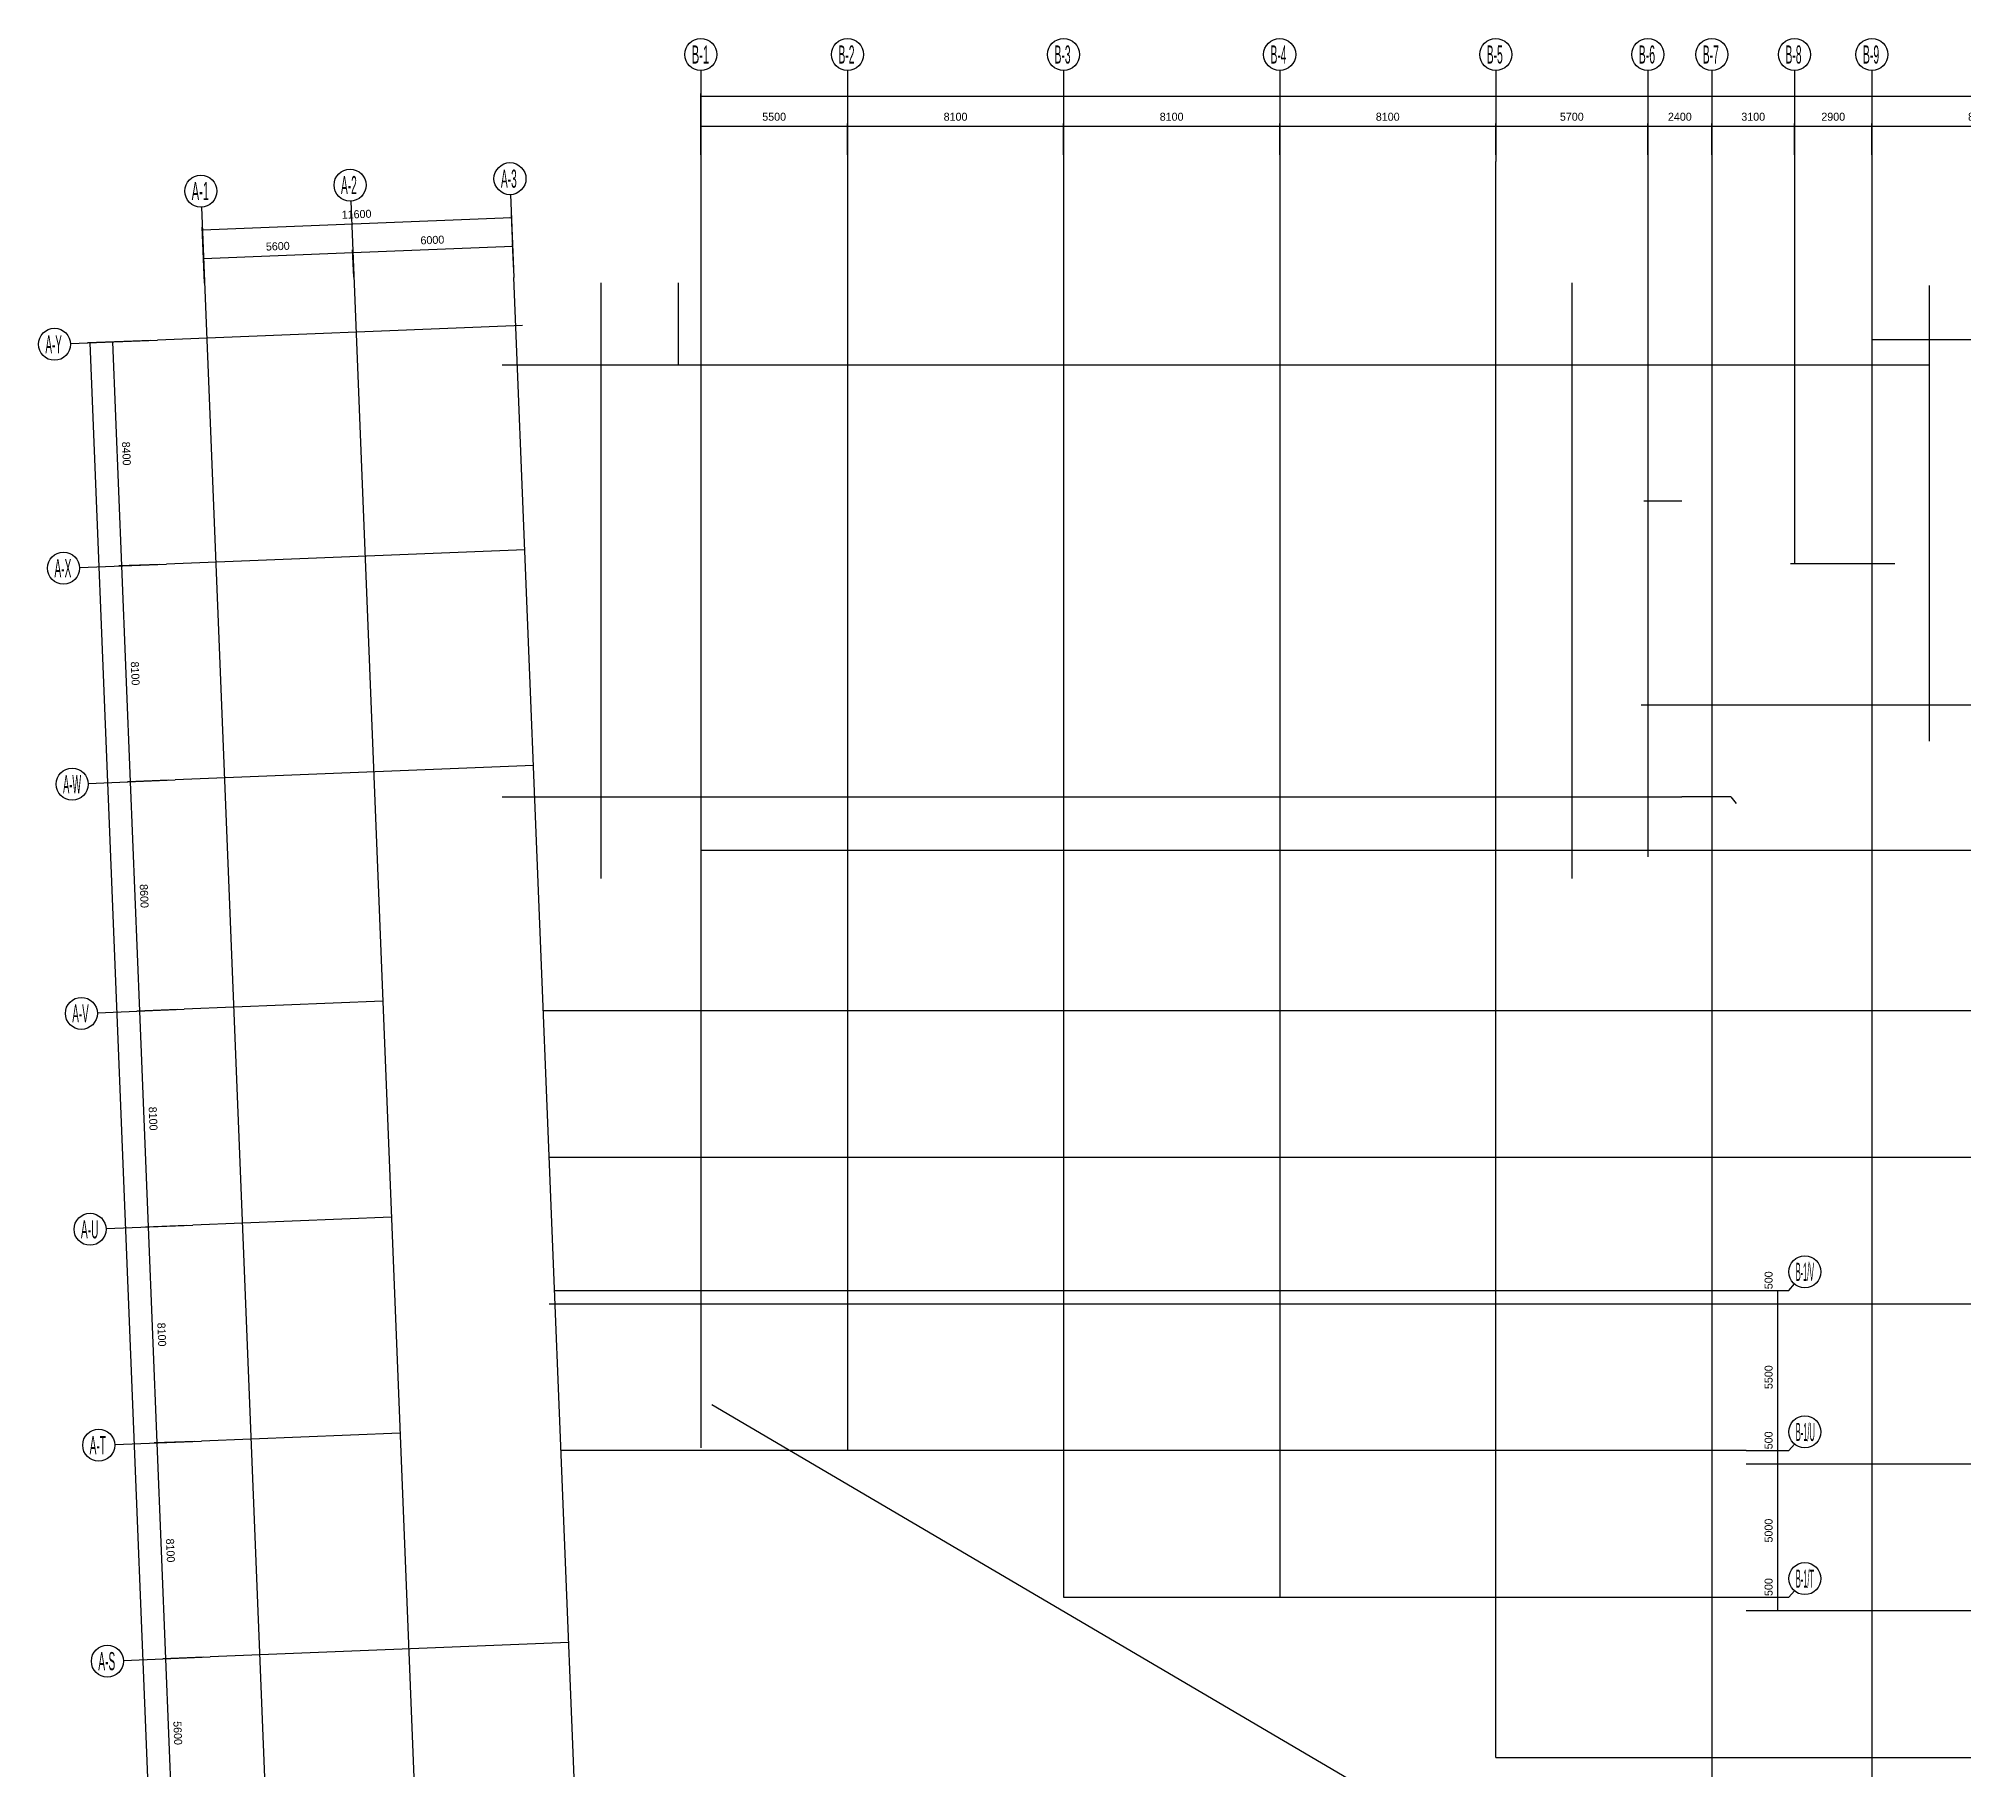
# Model space of a CAD drawing. Extents: x 25452 to 377797, y -68211 to 223293.
# Drawn here: x 25452 to 97611, y 158408 to 223293 of the extents above; entities that cross this region are included whole.
import ezdxf

# ---------------------------------------------------------------- set-up
doc = ezdxf.new("R2010")
doc.units = 0
doc.header["$LTSCALE"] = 100
doc.layers.add('dote', color=253, linetype='Continuous')
doc.layers.add('Z-AXIS', color=3, linetype='Continuous')
doc.styles.add('汉字', font='汉字')
doc.dimstyles.get("Standard").update_dxf_attribs({"dimtxt": 300, "dimasz": 100, "dimexe": 100, "dimexo": 250, "dimgap": 100, "dimtad": 0, "dimtoh": 1, "dimdec": 0, "dimzin": 0, "dimdsep": 46, "dimcen": 0.09, "dimclre": 7, "dimclrt": 7, "dimadec": 3, "dimazin": 0, "dimtfac": 1, "dimtdec": 4, "dimtofl": 0, "dimtmove": 0, "dimatfit": 3, "dimfxl": 1, "dimtolj": 1, "dimtzin": 0, "dimarcsym": 0})

# ---------------------------------------------------------------- blocks, each defined once
blk = doc.blocks.new('*D139')
at = {"layer": 'Z-AXIS', "color": 7, "linetype": 'ByBlock', "lineweight": -2}
for p, q in [((29661, 211976), (28128, 211914)), ((29998, 203582), (28465, 203521))]:
    blk.add_line(p, q, dxfattribs=at)
at = {"layer": 'Z-AXIS', "color": 0, "linetype": 'ByBlock', "lineweight": -2}
blk.add_line((28228, 211918), (28565, 203525), dxfattribs=at)
for points in [[(28228, 211918), (28249, 211819), (28215, 211817)], [(28565, 203525), (28544, 203624), (28577, 203625)]]:
    blk.add_solid(points, dxfattribs=at)
at = {"layer": 'Z-AXIS', "color": 7, "linetype": 'Continuous', "lineweight": -2, "insert": (28746, 207735), "char_height": 300, "width": 785, "attachment_point": 5, "rotation": 272.29877, "style": '汉字'}
blk.add_mtext('8400', dxfattribs=at)
blk = doc.blocks.new('*D185')
at = {"layer": 'Z-AXIS', "color": 7, "linetype": 'ByBlock', "lineweight": -2}
for p, q in [((29998, 203582), (28465, 203521)), ((30323, 195489), (28790, 195427))]:
    blk.add_line(p, q, dxfattribs=at)
at = {"layer": 'Z-AXIS', "color": 0, "linetype": 'ByBlock', "lineweight": -2}
blk.add_line((28565, 203525), (28890, 195431), dxfattribs=at)
for points in [[(28565, 203525), (28586, 203426), (28552, 203424)], [(28890, 195431), (28869, 195531), (28902, 195532)]]:
    blk.add_solid(points, dxfattribs=at)
at = {"layer": 'Z-AXIS', "color": 7, "linetype": 'Continuous', "lineweight": -2, "insert": (29077, 199492), "char_height": 300, "width": 775, "attachment_point": 5, "rotation": 272.29877, "style": '汉字'}
blk.add_mtext('8100', dxfattribs=at)
blk = doc.blocks.new('*D36')
at = {"layer": 'Z-AXIS', "color": 7, "linetype": 'ByBlock', "lineweight": -2}
for p, q in [((30323, 195489), (28790, 195427)), ((30668, 186896), (29135, 186834))]:
    blk.add_line(p, q, dxfattribs=at)
at = {"layer": 'Z-AXIS', "color": 0, "linetype": 'ByBlock', "lineweight": -2}
blk.add_line((28890, 195431), (29235, 186838), dxfattribs=at)
for points in [[(28890, 195431), (28910, 195332), (28877, 195331)], [(29235, 186838), (29214, 186937), (29247, 186939)]]:
    blk.add_solid(points, dxfattribs=at)
at = {"layer": 'Z-AXIS', "color": 7, "linetype": 'Continuous', "lineweight": -2, "insert": (29412, 191149), "char_height": 300, "width": 775, "attachment_point": 5, "rotation": 272.29877, "style": '汉字'}
blk.add_mtext('8600', dxfattribs=at)
blk = doc.blocks.new('*D183')
at = {"layer": 'Z-AXIS', "color": 7, "linetype": 'ByBlock', "lineweight": -2}
for p, q in [((30668, 186896), (29135, 186834)), ((30993, 178802), (29460, 178741))]:
    blk.add_line(p, q, dxfattribs=at)
at = {"layer": 'Z-AXIS', "color": 0, "linetype": 'ByBlock', "lineweight": -2}
blk.add_line((29235, 186838), (29560, 178745), dxfattribs=at)
for points in [[(29235, 186838), (29255, 186739), (29222, 186738)], [(29560, 178745), (29539, 178844), (29572, 178845)]]:
    blk.add_solid(points, dxfattribs=at)
at = {"layer": 'Z-AXIS', "color": 7, "linetype": 'Continuous', "lineweight": -2, "insert": (29747, 182806), "char_height": 300, "width": 775, "attachment_point": 5, "rotation": 272.29877, "style": '汉字'}
blk.add_mtext('8100', dxfattribs=at)
blk = doc.blocks.new('*D34')
at = {"layer": 'Z-AXIS', "color": 7, "linetype": 'ByBlock', "lineweight": -2}
for p, q in [((30993, 178802), (29460, 178741)), ((31318, 170709), (29785, 170647))]:
    blk.add_line(p, q, dxfattribs=at)
at = {"layer": 'Z-AXIS', "color": 0, "linetype": 'ByBlock', "lineweight": -2}
blk.add_line((29560, 178745), (29884, 170651), dxfattribs=at)
for points in [[(29560, 178745), (29580, 178646), (29547, 178644)], [(29884, 170651), (29864, 170751), (29897, 170752)]]:
    blk.add_solid(points, dxfattribs=at)
at = {"layer": 'Z-AXIS', "color": 7, "linetype": 'Continuous', "lineweight": -2, "insert": (30072, 174712), "char_height": 300, "width": 775, "attachment_point": 5, "rotation": 272.29877, "style": '汉字'}
blk.add_mtext('8100', dxfattribs=at)
blk = doc.blocks.new('*D76')
at = {"layer": 'Z-AXIS', "color": 7, "linetype": 'ByBlock', "lineweight": -2}
for p, q in [((31318, 170709), (29785, 170647)), ((31643, 162615), (30109, 162554))]:
    blk.add_line(p, q, dxfattribs=at)
at = {"layer": 'Z-AXIS', "color": 0, "linetype": 'ByBlock', "lineweight": -2}
blk.add_line((29884, 170651), (30209, 162558), dxfattribs=at)
for points in [[(29884, 170651), (29905, 170552), (29872, 170551)], [(30209, 162558), (30189, 162657), (30222, 162658)]]:
    blk.add_solid(points, dxfattribs=at)
at = {"layer": 'Z-AXIS', "color": 7, "linetype": 'Continuous', "lineweight": -2, "insert": (30397, 166619), "char_height": 300, "width": 775, "attachment_point": 5, "rotation": 272.29877, "style": '汉字'}
blk.add_mtext('8100', dxfattribs=at)
blk = doc.blocks.new('*D128')
at = {"layer": 'Z-AXIS', "color": 7, "linetype": 'ByBlock', "lineweight": -2}
for p, q in [((31643, 162615), (30109, 162554)), ((31867, 157020), (30334, 156958))]:
    blk.add_line(p, q, dxfattribs=at)
at = {"layer": 'Z-AXIS', "color": 0, "linetype": 'ByBlock', "lineweight": -2}
blk.add_line((30209, 162558), (30434, 156962), dxfattribs=at)
for points in [[(30209, 162558), (30230, 162459), (30197, 162457)], [(30434, 156962), (30413, 157062), (30447, 157063)]]:
    blk.add_solid(points, dxfattribs=at)
at = {"layer": 'Z-AXIS', "color": 7, "linetype": 'Continuous', "lineweight": -2, "insert": (30671, 159774), "char_height": 300, "width": 775, "attachment_point": 5, "rotation": 272.29877, "style": '汉字'}
blk.add_mtext('5600', dxfattribs=at)
blk = doc.blocks.new('_AXISO')
blk.add_circle((0, 0), 0.5)
blk = doc.blocks.new('*D191')
at = {"layer": 'Z-AXIS', "color": 7, "linetype": 'ByBlock', "lineweight": -2}
for p, q in [((29661, 211976), (27287, 211880)), ((36135, 50705), (33760, 50610))]:
    blk.add_line(p, q, dxfattribs=at)
at = {"layer": 'Z-AXIS', "color": 0, "linetype": 'ByBlock', "lineweight": -2}
blk.add_line((33860, 50614), (27387, 211884), dxfattribs=at)
for points in [[(27387, 211884), (27407, 211785), (27374, 211784)], [(33860, 50614), (33840, 50713), (33873, 50715)]]:
    blk.add_solid(points, dxfattribs=at)
at = {"layer": 'Z-AXIS', "color": 7, "linetype": 'Continuous', "lineweight": -2, "insert": (30973, 131263), "char_height": 300, "width": 1111.67, "attachment_point": 5, "rotation": 272.29877, "style": '汉字'}
blk.add_mtext('161400', dxfattribs=at)
blk = doc.blocks.new('*D82')
at = {"layer": 'Z-AXIS', "color": 7, "linetype": 'ByBlock', "lineweight": -2}
for p, q in [((31674, 214118), (31633, 215144)), ((37270, 214342), (37228, 215368))]:
    blk.add_line(p, q, dxfattribs=at)
at = {"layer": 'Z-AXIS', "color": 0, "linetype": 'ByBlock', "lineweight": -2}
blk.add_line((31637, 215044), (37233, 215268), dxfattribs=at)
for points in [[(31637, 215044), (31736, 215064), (31738, 215031)], [(37233, 215268), (37133, 215248), (37132, 215281)]]:
    blk.add_solid(points, dxfattribs=at)
at = {"layer": 'Z-AXIS', "color": 7, "linetype": 'Continuous', "lineweight": -2, "insert": (34421, 215506), "char_height": 300, "width": 775, "attachment_point": 5, "rotation": 2.29877, "style": '汉字'}
blk.add_mtext('5600', dxfattribs=at)
blk = doc.blocks.new('*D127')
at = {"layer": 'Z-AXIS', "color": 7, "linetype": 'ByBlock', "lineweight": -2}
for p, q in [((37270, 214342), (37228, 215368)), ((43265, 214583), (43224, 215609))]:
    blk.add_line(p, q, dxfattribs=at)
at = {"layer": 'Z-AXIS', "color": 0, "linetype": 'ByBlock', "lineweight": -2}
blk.add_line((37233, 215268), (43228, 215509), dxfattribs=at)
for points in [[(37233, 215268), (37332, 215289), (37333, 215256)], [(43228, 215509), (43128, 215488), (43127, 215522)]]:
    blk.add_solid(points, dxfattribs=at)
at = {"layer": 'Z-AXIS', "color": 7, "linetype": 'Continuous', "lineweight": -2, "insert": (40216, 215738), "char_height": 300, "width": 770, "attachment_point": 5, "rotation": 2.29877, "style": '汉字'}
blk.add_mtext('6000', dxfattribs=at)
blk = doc.blocks.new('*D182')
at = {"layer": 'Z-AXIS', "color": 0, "linetype": 'ByBlock', "lineweight": -2}
blk.add_line((31594, 216120), (43184, 216586), dxfattribs=at)
at = {"layer": 'Z-AXIS', "color": 7, "linetype": 'ByBlock', "lineweight": -2}
for p, q in [((43265, 214583), (43180, 216686)), ((31674, 214118), (31590, 216220))]:
    blk.add_line(p, q, dxfattribs=at)
at = {"layer": 'Z-AXIS', "color": 0, "linetype": 'ByBlock', "lineweight": -2}
for points in [[(43184, 216586), (43085, 216565), (43084, 216598)], [(31594, 216120), (31693, 216141), (31694, 216108)]]:
    blk.add_solid(points, dxfattribs=at)
at = {"layer": 'Z-AXIS', "color": 7, "linetype": 'Continuous', "lineweight": -2, "insert": (37375, 216703), "char_height": 300, "width": 893.33, "attachment_point": 5, "rotation": 2.29877, "style": '汉字'}
blk.add_mtext('11600', dxfattribs=at)
blk = doc.blocks.new('*D75')
at = {"layer": 'Z-AXIS', "color": 7, "linetype": 'ByBlock', "lineweight": -2}
for p, q in [((89713, 164863), (90757, 164863)), ((89713, 164363), (90757, 164363))]:
    blk.add_line(p, q, dxfattribs=at)
at = {"layer": 'Z-AXIS', "color": 0, "linetype": 'ByBlock', "lineweight": -2}
blk.add_line((90657, 164363), (90657, 164863), dxfattribs=at)
for points in [[(90657, 164863), (90673, 164763), (90640, 164763)], [(90657, 164363), (90640, 164463), (90673, 164463)]]:
    blk.add_solid(points, dxfattribs=at)
at = {"layer": 'Z-AXIS', "color": 7, "linetype": 'Continuous', "lineweight": -2, "insert": (90307, 165246), "char_height": 300, "width": 566.67, "attachment_point": 5, "rotation": 90, "style": '汉字'}
blk.add_mtext('500', dxfattribs=at)
blk = doc.blocks.new('*D122')
at = {"layer": 'Z-AXIS', "color": 7, "linetype": 'ByBlock', "lineweight": -2}
for p, q in [((89713, 170363), (90757, 170363)), ((89713, 169863), (90757, 169863))]:
    blk.add_line(p, q, dxfattribs=at)
at = {"layer": 'Z-AXIS', "color": 0, "linetype": 'ByBlock', "lineweight": -2}
blk.add_line((90657, 169863), (90657, 170363), dxfattribs=at)
for points in [[(90657, 170363), (90673, 170263), (90640, 170263)], [(90657, 169863), (90640, 169963), (90673, 169963)]]:
    blk.add_solid(points, dxfattribs=at)
at = {"layer": 'Z-AXIS', "color": 7, "linetype": 'Continuous', "lineweight": -2, "insert": (90307, 170746), "char_height": 300, "width": 566.67, "attachment_point": 5, "rotation": 90, "style": '汉字'}
blk.add_mtext('500', dxfattribs=at)
blk = doc.blocks.new('*D14')
at = {"layer": 'Z-AXIS', "color": 7, "linetype": 'ByBlock', "lineweight": -2}
for p, q in [((50278, 218938), (50278, 220109)), ((55778, 218938), (55778, 220109))]:
    blk.add_line(p, q, dxfattribs=at)
at = {"layer": 'Z-AXIS', "color": 0, "linetype": 'ByBlock', "lineweight": -2}
blk.add_line((50278, 220009), (55778, 220009), dxfattribs=at)
for points in [[(50278, 220009), (50378, 220026), (50378, 219993)], [(55778, 220009), (55678, 219993), (55678, 220026)]]:
    blk.add_solid(points, dxfattribs=at)
at = {"layer": 'Z-AXIS', "color": 7, "linetype": 'Continuous', "lineweight": -2, "insert": (53028, 220359), "char_height": 300, "width": 780, "attachment_point": 5, "style": '汉字'}
blk.add_mtext('5500', dxfattribs=at)
blk = doc.blocks.new('*D61')
at = {"layer": 'Z-AXIS', "color": 7, "linetype": 'ByBlock', "lineweight": -2}
for p, q in [((55778, 218938), (55778, 220109)), ((63878, 218938), (63878, 220109))]:
    blk.add_line(p, q, dxfattribs=at)
at = {"layer": 'Z-AXIS', "color": 0, "linetype": 'ByBlock', "lineweight": -2}
blk.add_line((55778, 220009), (63878, 220009), dxfattribs=at)
for points in [[(55778, 220009), (55878, 220026), (55878, 219993)], [(63878, 220009), (63778, 219993), (63778, 220026)]]:
    blk.add_solid(points, dxfattribs=at)
at = {"layer": 'Z-AXIS', "color": 7, "linetype": 'Continuous', "lineweight": -2, "insert": (59828, 220359), "char_height": 300, "width": 775, "attachment_point": 5, "style": '汉字'}
blk.add_mtext('8100', dxfattribs=at)
blk = doc.blocks.new('*D111')
at = {"layer": 'Z-AXIS', "color": 7, "linetype": 'ByBlock', "lineweight": -2}
for p, q in [((63878, 218938), (63878, 220109)), ((71978, 218938), (71978, 220109))]:
    blk.add_line(p, q, dxfattribs=at)
at = {"layer": 'Z-AXIS', "color": 0, "linetype": 'ByBlock', "lineweight": -2}
blk.add_line((63878, 220009), (71978, 220009), dxfattribs=at)
for points in [[(63878, 220009), (63978, 220026), (63978, 219993)], [(71978, 220009), (71878, 219993), (71878, 220026)]]:
    blk.add_solid(points, dxfattribs=at)
at = {"layer": 'Z-AXIS', "color": 7, "linetype": 'Continuous', "lineweight": -2, "insert": (67928, 220359), "char_height": 300, "width": 775, "attachment_point": 5, "style": '汉字'}
blk.add_mtext('8100', dxfattribs=at)
blk = doc.blocks.new('*D148')
at = {"layer": 'Z-AXIS', "color": 7, "linetype": 'ByBlock', "lineweight": -2}
for p, q in [((80078, 218938), (80078, 220109)), ((85778, 218938), (85778, 220109))]:
    blk.add_line(p, q, dxfattribs=at)
at = {"layer": 'Z-AXIS', "color": 0, "linetype": 'ByBlock', "lineweight": -2}
blk.add_line((80078, 220009), (85778, 220009), dxfattribs=at)
for points in [[(80078, 220009), (80178, 220026), (80178, 219993)], [(85778, 220009), (85678, 219993), (85678, 220026)]]:
    blk.add_solid(points, dxfattribs=at)
at = {"layer": 'Z-AXIS', "color": 7, "linetype": 'Continuous', "lineweight": -2, "insert": (82928, 220359), "char_height": 300, "width": 780, "attachment_point": 5, "style": '汉字'}
blk.add_mtext('5700', dxfattribs=at)
blk = doc.blocks.new('*D200')
at = {"layer": 'Z-AXIS', "color": 7, "linetype": 'ByBlock', "lineweight": -2}
for p, q in [((88178, 218938), (88178, 220109)), ((91278, 218938), (91278, 220109))]:
    blk.add_line(p, q, dxfattribs=at)
at = {"layer": 'Z-AXIS', "color": 0, "linetype": 'ByBlock', "lineweight": -2}
blk.add_line((88178, 220009), (91278, 220009), dxfattribs=at)
for points in [[(88178, 220009), (88278, 220026), (88278, 219993)], [(91278, 220009), (91178, 219993), (91178, 220026)]]:
    blk.add_solid(points, dxfattribs=at)
at = {"layer": 'Z-AXIS', "color": 7, "linetype": 'Continuous', "lineweight": -2, "insert": (89728, 220359), "char_height": 300, "width": 775, "attachment_point": 5, "style": '汉字'}
blk.add_mtext('3100', dxfattribs=at)
blk = doc.blocks.new('*D47')
at = {"layer": 'Z-AXIS', "color": 7, "linetype": 'ByBlock', "lineweight": -2}
for p, q in [((94178, 218938), (94178, 220109)), ((102278, 218938), (102278, 220109))]:
    blk.add_line(p, q, dxfattribs=at)
at = {"layer": 'Z-AXIS', "color": 0, "linetype": 'ByBlock', "lineweight": -2}
blk.add_line((94178, 220009), (102278, 220009), dxfattribs=at)
for points in [[(94178, 220009), (94278, 220026), (94278, 219993)], [(102278, 220009), (102178, 219993), (102178, 220026)]]:
    blk.add_solid(points, dxfattribs=at)
at = {"layer": 'Z-AXIS', "color": 7, "linetype": 'Continuous', "lineweight": -2, "insert": (98228, 220359), "char_height": 300, "width": 775, "attachment_point": 5, "style": '汉字'}
blk.add_mtext('8100', dxfattribs=at)
blk = doc.blocks.new('*D53')
at = {"layer": 'Z-AXIS', "color": 7, "linetype": 'ByBlock', "lineweight": -2}
for p, q in [((71978, 218938), (71978, 220109)), ((80078, 218938), (80078, 220109))]:
    blk.add_line(p, q, dxfattribs=at)
at = {"layer": 'Z-AXIS', "color": 0, "linetype": 'ByBlock', "lineweight": -2}
blk.add_line((71978, 220009), (80078, 220009), dxfattribs=at)
for points in [[(71978, 220009), (72078, 220026), (72078, 219993)], [(80078, 220009), (79978, 219993), (79978, 220026)]]:
    blk.add_solid(points, dxfattribs=at)
at = {"layer": 'Z-AXIS', "color": 7, "linetype": 'Continuous', "lineweight": -2, "insert": (76028, 220359), "char_height": 300, "width": 775, "attachment_point": 5, "style": '汉字'}
blk.add_mtext('8100', dxfattribs=at)
blk = doc.blocks.new('*D100')
at = {"layer": 'Z-AXIS', "color": 7, "linetype": 'ByBlock', "lineweight": -2}
for p, q in [((50278, 219173), (50278, 221230)), ((212378, 219173), (212378, 221230))]:
    blk.add_line(p, q, dxfattribs=at)
at = {"layer": 'Z-AXIS', "color": 0, "linetype": 'ByBlock', "lineweight": -2}
blk.add_line((50278, 221130), (212378, 221130), dxfattribs=at)
for points in [[(50278, 221130), (50378, 221147), (50378, 221114)], [(212378, 221130), (212278, 221114), (212278, 221147)]]:
    blk.add_solid(points, dxfattribs=at)
at = {"layer": 'Z-AXIS', "color": 7, "linetype": 'Continuous', "lineweight": -2, "insert": (103570, 221480), "char_height": 300, "width": 1106.67, "attachment_point": 5, "style": '汉字'}
blk.add_mtext('162100', dxfattribs=at)
blk = doc.blocks.new('*D153')
at = {"layer": 'Z-AXIS', "color": 7, "linetype": 'ByBlock', "lineweight": -2}
for p, q in [((85778, 218938), (85778, 220109)), ((88178, 218938), (88178, 220109))]:
    blk.add_line(p, q, dxfattribs=at)
at = {"layer": 'Z-AXIS', "color": 0, "linetype": 'ByBlock', "lineweight": -2}
blk.add_line((85778, 220009), (88178, 220009), dxfattribs=at)
for points in [[(85778, 220009), (85878, 220026), (85878, 219993)], [(88178, 220009), (88078, 219993), (88078, 220026)]]:
    blk.add_solid(points, dxfattribs=at)
at = {"layer": 'Z-AXIS', "color": 7, "linetype": 'Continuous', "lineweight": -2, "insert": (86978, 220359), "char_height": 300, "width": 785, "attachment_point": 5, "style": '汉字'}
blk.add_mtext('2400', dxfattribs=at)
blk = doc.blocks.new('*D18')
at = {"layer": 'Z-AXIS', "color": 7, "linetype": 'ByBlock', "lineweight": -2}
for p, q in [((91278, 218938), (91278, 220109)), ((94178, 218938), (94178, 220109))]:
    blk.add_line(p, q, dxfattribs=at)
at = {"layer": 'Z-AXIS', "color": 0, "linetype": 'ByBlock', "lineweight": -2}
blk.add_line((91278, 220009), (94178, 220009), dxfattribs=at)
for points in [[(91278, 220009), (91378, 220026), (91378, 219993)], [(94178, 220009), (94078, 219993), (94078, 220026)]]:
    blk.add_solid(points, dxfattribs=at)
at = {"layer": 'Z-AXIS', "color": 7, "linetype": 'Continuous', "lineweight": -2, "insert": (92728, 220359), "char_height": 300, "width": 775, "attachment_point": 5, "style": '汉字'}
blk.add_mtext('2900', dxfattribs=at)
blk = doc.blocks.new('*D96')
at = {"layer": 'Z-AXIS', "color": 7, "linetype": 'ByBlock', "lineweight": -2}
for p, q in [((89713, 176363), (90757, 176363)), ((89713, 175863), (90757, 175863))]:
    blk.add_line(p, q, dxfattribs=at)
at = {"layer": 'Z-AXIS', "color": 0, "linetype": 'ByBlock', "lineweight": -2}
blk.add_line((90657, 175863), (90657, 176363), dxfattribs=at)
for points in [[(90657, 176363), (90673, 176263), (90640, 176263)], [(90657, 175863), (90640, 175963), (90673, 175963)]]:
    blk.add_solid(points, dxfattribs=at)
at = {"layer": 'Z-AXIS', "color": 7, "linetype": 'Continuous', "lineweight": -2, "insert": (90307, 176746), "char_height": 300, "width": 566.67, "attachment_point": 5, "rotation": 90, "style": '汉字'}
blk.add_mtext('500', dxfattribs=at)
blk = doc.blocks.new('*D93')
at = {"layer": 'Z-AXIS', "color": 7, "linetype": 'ByBlock', "lineweight": -2}
for p, q in [((89713, 169863), (90757, 169863)), ((89713, 164863), (90757, 164863))]:
    blk.add_line(p, q, dxfattribs=at)
at = {"layer": 'Z-AXIS', "color": 0, "linetype": 'ByBlock', "lineweight": -2}
blk.add_line((90657, 164863), (90657, 169863), dxfattribs=at)
for points in [[(90657, 169863), (90673, 169763), (90640, 169763)], [(90657, 164863), (90640, 164963), (90673, 164963)]]:
    blk.add_solid(points, dxfattribs=at)
at = {"layer": 'Z-AXIS', "color": 7, "linetype": 'Continuous', "lineweight": -2, "insert": (90307, 167363), "char_height": 300, "width": 780, "attachment_point": 5, "rotation": 90, "style": '汉字'}
blk.add_mtext('5000', dxfattribs=at)
blk = doc.blocks.new('*D154')
at = {"layer": 'Z-AXIS', "color": 7, "linetype": 'ByBlock', "lineweight": -2}
for p, q in [((89713, 175863), (90757, 175863)), ((89713, 170363), (90757, 170363))]:
    blk.add_line(p, q, dxfattribs=at)
at = {"layer": 'Z-AXIS', "color": 0, "linetype": 'ByBlock', "lineweight": -2}
blk.add_line((90657, 170363), (90657, 175863), dxfattribs=at)
for points in [[(90657, 175863), (90673, 175763), (90640, 175763)], [(90657, 170363), (90640, 170463), (90673, 170463)]]:
    blk.add_solid(points, dxfattribs=at)
at = {"layer": 'Z-AXIS', "color": 7, "linetype": 'Continuous', "lineweight": -2, "insert": (90307, 173113), "char_height": 300, "width": 780, "attachment_point": 5, "rotation": 90, "style": '汉字'}
blk.add_mtext('5500', dxfattribs=at)

msp = doc.modelspace()

# ---------------------------------------------------------------- linework, layer by layer
at = {"layer": 'dote'}
for p, q in [((50277.6, 218687.9), (50277.6, 170462.7)), ((55777.6, 218687.9), (55777.6, 170362.7)), ((63877.6, 218687.9), (63877.6, 164862.7)), ((71977.6, 218687.9), (71977.6, 164862.7)), ((80077.6, 158862.7), (80077.6, 218687.9)), ((85777.6, 218687.9), (85777.6, 192612.7)), ((88177.6, 218687.9), (88177.7, 75280)), ((91277.6, 218687.9), (91277.6, 203612.7)), ((94177.6, 218688), (94177.7, 70280)), ((50742.8, 28297.9), (43274.9, 214333)), ((31684.2, 213867.8), (39152.2, 27832.6)), ((37279.7, 214092.4), (44747.7, 28057.3)), ((46527.6, 214139.7), (46527.6, 191803)), ((49427.6, 214139.7), (49427.6, 211062.7)), ((82927.6, 214139.7), (82927.6, 191803)), ((96327.6, 214035.5), (96327.6, 196954.1)), ((43597.3, 212535), (29910.9, 211985.6)), ((94177.6, 212012.7), (150121.4, 212012.7)), ((42826.6, 211062.7), (96327.6, 211062.7)), ((85627.6, 205962.7), (87056.6, 205962.7)), ((43684.4, 204131.7), (30247.8, 203592.4)), ((91127.6, 203612.7), (95036, 203612.7)), ((85527.6, 198312.7), (154777.6, 198312.7)), ((44009.3, 196038.3), (30572.7, 195498.9)), ((42826.6, 194862.7), (87056.6, 194862.7)), ((50277.6, 192862.7), (219938.2, 192862.7)), ((38359.1, 187204.5), (30917.6, 186905.8)), ((44377.6, 186862.7), (219938.2, 186862.7)), ((44598.4, 181362.7), (219938.2, 181362.7)), ((38684, 179111), (31242.5, 178812.3)), ((44799.1, 176362.7), (89462.8, 176362.7)), ((44598.4, 175862.7), (219938.2, 175862.7)), ((50698.1, 172095.4), (89753.7, 149131.5)), ((39008.8, 171017.6), (31567.4, 170718.8)), ((89462.8, 170362.7), (45040, 170362.7)), ((89462.8, 169862.7), (219938.2, 169862.7)), ((63877.6, 164862.7), (89462.8, 164862.7)), ((89462.8, 164362.7), (137309.3, 164362.7)), ((45328.9, 163164.7), (31892.3, 162625.4)), ((80077.6, 158862.7), (134677.6, 158862.7))]:
    msp.add_line(p, q, dxfattribs=at)
at = {"layer": 'Z-AXIS'}
for p, q in [((50277.6, 222093.4), (50277.6, 218687.9)), ((55777.6, 222093.4), (55777.6, 218687.9)), ((63877.6, 222093.4), (63877.6, 218687.9)), ((71977.6, 222093.4), (71977.6, 218687.9)), ((80077.6, 222093.4), (80077.6, 218687.9)), ((85777.6, 222093.4), (85777.6, 218687.9)), ((88177.6, 222093.4), (88177.6, 218687.9)), ((91277.6, 222093.4), (91277.6, 218687.9)), ((94177.6, 222093.4), (94177.6, 218687.9)), ((37155, 217199), (37279.7, 214092.4)), ((43150.2, 217439.7), (43274.9, 214333)), ((31559.5, 216974.4), (31684.2, 213867.8)), ((26651.7, 211854.8), (29910.9, 211985.6)), ((26988.6, 203461.5), (30247.8, 203592.4)), ((93220.4, 198312.7), (95036, 198312.7)), ((27313.5, 195368.1), (30572.7, 195498.9)), ((88884, 194862.7), (87056.6, 194862.7)), ((88884, 194862.7), (89093.5, 194618.3)), ((27658.4, 186775), (30917.6, 186905.8)), ((27983.3, 178681.5), (31242.5, 178812.3)), ((89462.8, 176362.7), (91064.8, 176362.7)), ((91064.8, 176362.7), (91274.4, 176607.2)), ((28308.2, 170588), (31567.4, 170718.8)), ((89462.8, 170362.7), (91064.8, 170362.7)), ((91064.8, 170362.7), (91274.4, 170607.2)), ((89462.8, 164862.7), (91064.8, 164862.7)), ((91064.8, 164862.7), (91274.4, 165107.2)), ((28633.1, 162494.5), (31892.3, 162625.4))]:
    msp.add_line(p, q, dxfattribs=at)

# ---------------------------------------------------------------- block references
ref = msp.add_blockref('_AXISO', (50277.6, 222693.4), dxfattribs=dict(at, xscale=1199.999999999997, yscale=1200, rotation=359.9996457873846))
ref.add_attrib('A', 'B-1', (49938.2, 222354), dxfattribs={"height": 678.82, "style": '汉字', "width": 0.464286})
ref = msp.add_blockref('_AXISO', (55777.6, 222693.4), dxfattribs=dict(at, xscale=1199.999999999997, yscale=1200, rotation=359.9996457873846))
ref.add_attrib('A', 'B-2', (55438.2, 222354), dxfattribs={"height": 678.82, "style": '汉字', "width": 0.42623})
ref = msp.add_blockref('_AXISO', (63877.6, 222693.4), dxfattribs=dict(at, xscale=1199.999999999997, yscale=1200, rotation=359.9996457873846))
ref.add_attrib('A', 'B-3', (63538.2, 222354), dxfattribs={"height": 678.82, "style": '汉字', "width": 0.42623})
ref = msp.add_blockref('_AXISO', (71977.6, 222693.4), dxfattribs=dict(at, xscale=1199.999999999997, yscale=1200, rotation=359.9996457873846))
ref.add_attrib('A', 'B-4', (71638.2, 222354), dxfattribs={"height": 678.82, "style": '汉字', "width": 0.419355})
ref = msp.add_blockref('_AXISO', (80077.6, 222693.4), dxfattribs=dict(at, xscale=1199.999999999997, yscale=1200, rotation=359.9996457873846))
ref.add_attrib('A', 'B-5', (79738.2, 222354), dxfattribs={"height": 678.82, "style": '汉字', "width": 0.42623})
ref = msp.add_blockref('_AXISO', (85777.6, 222693.4), dxfattribs=dict(at, xscale=1199.999999999997, yscale=1200, rotation=359.9996457873846))
ref.add_attrib('A', 'B-6', (85438.2, 222354), dxfattribs={"height": 678.82, "style": '汉字', "width": 0.433333})
ref = msp.add_blockref('_AXISO', (88177.6, 222693.4), dxfattribs=dict(at, xscale=1199.999999999997, yscale=1200, rotation=359.9996457873846))
ref.add_attrib('A', 'B-7', (87838.2, 222354), dxfattribs={"height": 678.82, "style": '汉字', "width": 0.42623})
ref = msp.add_blockref('_AXISO', (91277.6, 222693.4), dxfattribs=dict(at, xscale=1199.999999999997, yscale=1200, rotation=359.9996457873846))
ref.add_attrib('A', 'B-8', (90938.2, 222354), dxfattribs={"height": 678.82, "style": '汉字', "width": 0.42623})
ref = msp.add_blockref('_AXISO', (94177.6, 222693.4), dxfattribs=dict(at, xscale=1199.999999999997, yscale=1200, rotation=359.9996457873846))
ref.add_attrib('A', 'B-9', (93838.2, 222354), dxfattribs={"height": 678.82, "style": '汉字', "width": 0.433333})
ref = msp.add_blockref('_AXISO', (31535.4, 217573.9), dxfattribs=dict(at, xscale=1199.999999999997, yscale=1200, rotation=359.9996457873818))
ref.add_attrib('A', 'A-1', (31196, 217234.5), dxfattribs={"height": 678.82, "style": '汉字', "width": 0.45614})
ref = msp.add_blockref('_AXISO', (37130.9, 217798.5), dxfattribs=dict(at, xscale=1199.999999999997, yscale=1200, rotation=359.9996457873818))
ref.add_attrib('A', 'A-2', (36791.5, 217459.1), dxfattribs={"height": 678.82, "style": '汉字', "width": 0.419355})
ref = msp.add_blockref('_AXISO', (43126.1, 218039.2), dxfattribs=dict(at, xscale=1199.999999999997, yscale=1200, rotation=359.9996457873818))
ref.add_attrib('A', 'A-3', (42786.7, 217699.8), dxfattribs={"height": 678.82, "style": '汉字', "width": 0.419355})
ref = msp.add_blockref('_AXISO', (26052.2, 211830.7), dxfattribs=dict(at, xscale=1199.999999999997, yscale=1200, rotation=359.9996457873818))
ref.add_attrib('A', 'A-Y', (25712.7, 211491.3), dxfattribs={"height": 678.82, "style": '汉字', "width": 0.40625})
ref = msp.add_blockref('_AXISO', (26389.1, 203437.5), dxfattribs=dict(at, xscale=1199.999999999997, yscale=1200, rotation=359.9996457873818))
ref.add_attrib('A', 'A-X', (26049.7, 203098.1), dxfattribs={"height": 678.82, "style": '汉字', "width": 0.419355})
ref = msp.add_blockref('_AXISO', (26714, 195344), dxfattribs=dict(at, xscale=1199.999999999997, yscale=1200, rotation=359.9996457873818))
ref.add_attrib('A', 'A-W', (26374.6, 195004.6), dxfattribs={"height": 678.82, "style": '汉字', "width": 0.382353})
ref = msp.add_blockref('_AXISO', (27058.9, 186750.9), dxfattribs=dict(at, xscale=1199.999999999997, yscale=1200, rotation=359.9996457873818))
ref.add_attrib('A', 'A-V', (26719.5, 186411.5), dxfattribs={"height": 678.82, "style": '汉字', "width": 0.40625})
ref = msp.add_blockref('_AXISO', (27383.8, 178657.4), dxfattribs=dict(at, xscale=1199.999999999997, yscale=1200, rotation=359.9996457873818))
ref.add_attrib('A', 'A-U', (27044.4, 178318), dxfattribs={"height": 678.82, "style": '汉字', "width": 0.419355})
ref = msp.add_blockref('_AXISO', (91664.8, 177062.7), dxfattribs=dict(at, xscale=1199.999999999997, yscale=1200, rotation=359.9996457873846))
ref.add_attrib('A', 'B-1/V', (91325.4, 176723.3), dxfattribs={"height": 678.82, "style": '汉字', "width": 0.252427})
ref = msp.add_blockref('_AXISO', (27708.7, 170563.9), dxfattribs=dict(at, xscale=1199.999999999997, yscale=1200, rotation=359.9996457873818))
ref.add_attrib('A', 'A-T', (27369.3, 170224.5), dxfattribs={"height": 678.82, "style": '汉字', "width": 0.419355})
ref = msp.add_blockref('_AXISO', (91664.8, 171062.7), dxfattribs=dict(at, xscale=1199.999999999997, yscale=1200, rotation=359.9996457873846))
ref.add_attrib('A', 'B-1/U', (91325.4, 170723.3), dxfattribs={"height": 678.82, "style": '汉字', "width": 0.257426})
ref = msp.add_blockref('_AXISO', (91664.8, 165562.7), dxfattribs=dict(at, xscale=1199.999999999997, yscale=1200, rotation=359.9996457873846))
ref.add_attrib('A', 'B-1/T', (91325.4, 165223.3), dxfattribs={"height": 678.82, "style": '汉字', "width": 0.257426})
ref = msp.add_blockref('_AXISO', (28033.6, 162470.5), dxfattribs=dict(at, xscale=1199.999999999997, yscale=1200, rotation=359.9996457873818))
ref.add_attrib('A', 'A-S', (27694.2, 162131.1), dxfattribs={"height": 678.82, "style": '汉字', "width": 0.419355})

# ---------------------------------------------------------------- dimensions: what is measured, and where the dimension line sits
for base, p1, p2, picture, middle in [((212377.6, 221130.3), (50277.6, 218923.1), (212377.6, 218923.1), '*D100', (103570.2, 221480.3)), ((55777.6, 220009.4), (50277.6, 218687.9), (55777.6, 218687.9), '*D14', (53027.6, 220359.4)), ((63877.6, 220009.4), (55777.6, 218687.9), (63877.6, 218687.9), '*D61', (59827.6, 220359.4)), ((71977.6, 220009.4), (63877.6, 218687.9), (71977.6, 218687.9), '*D111', (67927.6, 220359.4)), ((80077.6, 220009.4), (71977.6, 218687.9), (80077.6, 218687.9), '*D53', (76027.6, 220359.4)), ((85777.6, 220009.4), (80077.6, 218687.9), (85777.6, 218687.9), '*D148', (82927.6, 220359.4)), ((88177.6, 220009.4), (85777.6, 218687.9), (88177.6, 218687.9), '*D153', (86977.6, 220359.4)), ((91277.6, 220009.4), (88177.6, 218687.9), (91277.6, 218687.9), '*D200', (89727.6, 220359.4)), ((94177.6, 220009.4), (91277.6, 218687.9), (94177.6, 218687.9), '*D18', (92727.6, 220359.4)), ((102277.6, 220009.4), (94177.6, 218687.9), (102277.6, 218687.9), '*D47', (98227.6, 220359.4))]:
    dim = msp.add_linear_dim(base=base, p1=p1, p2=p2, dimstyle='Standard', dxfattribs=at)
    dim.commit()
    dim.dimension.update_dxf_attribs({"geometry": picture, "text_midpoint": middle})
for base, p1, p2, angle, picture, middle in [((43184.5, 216585.8), (31684.2, 213867.8), (43274.9, 214333), 2.298773, '*D182', (37375.1, 216702.8)), ((43227.7, 215508.9), (37279.7, 214092.4), (43274.9, 214333), 2.298773, '*D127', (40216.1, 215738.3)), ((37232.5, 215268.2), (31684.2, 213867.8), (37279.7, 214092.4), 2.298773, '*D82', (34420.7, 215505.6)), ((27386.6, 211884.3), (36384.7, 50715.5), (29910.9, 211985.6), 92.298773, '*D191', (30973.2, 131263.3)), ((28564.9, 203524.8), (29910.9, 211985.6), (30247.8, 203592.4), 92.298773, '*D139', (28746.1, 207735.5)), ((28889.8, 195431.3), (30247.8, 203592.4), (30572.7, 195498.9), 92.298773, '*D185', (29077, 199492.1)), ((29234.7, 186838.2), (30572.7, 195498.9), (30917.6, 186905.8), 92.298773, '*D36', (29411.9, 191148.8)), ((29559.6, 178744.8), (30917.6, 186905.8), (31242.5, 178812.3), 92.298773, '*D183', (29746.9, 182805.5)), ((29884.5, 170651.3), (31242.5, 178812.3), (31567.4, 170718.8), 92.298773, '*D34', (30071.8, 174712.1)), ((90656.6, 176362.7), (89462.8, 175862.7), (89462.8, 176362.7), 90, '*D96', (90306.6, 176112.7)), ((90656.6, 175862.7), (89462.8, 170362.7), (89462.8, 175862.7), 90, '*D154', (90306.6, 173112.7)), ((90656.6, 170362.7), (89462.8, 169862.7), (89462.8, 170362.7), 90, '*D122', (90306.6, 170112.7)), ((30209.4, 162557.8), (31567.4, 170718.8), (31892.3, 162625.4), 92.298773, '*D76', (30396.7, 166618.6)), ((90656.6, 169862.7), (89462.8, 164862.7), (89462.8, 169862.7), 90, '*D93', (90306.6, 167362.7)), ((90656.6, 164862.7), (89462.8, 164362.7), (89462.8, 164862.7), 90, '*D75', (90306.6, 164612.7)), ((30434, 156962.3), (31892.3, 162625.4), (32116.9, 157029.9), 92.298773, '*D128', (30671.4, 159774.1))]:
    dim = msp.add_linear_dim(base=base, p1=p1, p2=p2, angle=angle, dimstyle='Standard', dxfattribs=at)
    dim.commit()
    dim.dimension.update_dxf_attribs({"geometry": picture, "text_midpoint": middle})

doc.saveas('drawing.dxf')
